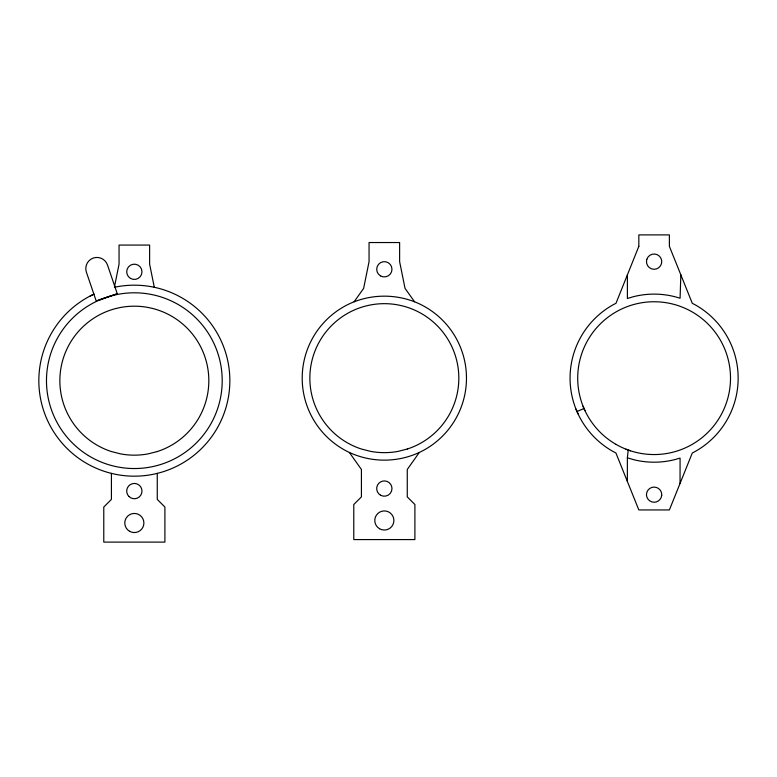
<?xml version="1.0" encoding="UTF-8"?>
<svg xmlns="http://www.w3.org/2000/svg" width="777" height="777" viewBox="0 0 777 777"><rect width="100%" height="100%" fill="white"/><g stroke="black" fill="none" stroke-linecap="round" stroke-linejoin="round"><path stroke-width="1.17" d="M627.369 481.458L627.369 457.808L628.243 450M680.05 483.449L680.079 458.08L675.009 459.557A84.042 84.042 0 0 1 633.206 459.557L627.369 457.808M680.846 274.854L680.079 298.222L675.009 296.756A84.042 84.042 0 0 0 633.206 296.756L627.398 298.494L627.398 274.835M114.598 286.159L119.056 264.161L119.056 245.066L149.621 245.066L149.621 264.161L154.312 287.315M419.308 452.467L407.265 469.463L407.265 496.882L414.899 504.516L414.899 539.578L353.778 539.578L353.778 504.516L361.422 496.882L361.422 469.463L349.368 452.467A82.129 82.129 0 0 1 354.108 301.787L363.636 288.384L369.056 261.645L369.056 242.541L399.621 242.541L399.621 261.645L405.04 288.384L414.578 301.787A82.129 82.129 0 0 1 419.308 452.467A83.557 83.557 0 0 1 349.368 452.467M90.161 296.008L93.9 294.211M577.02 411.519L584.022 408.479M99.097 300.194L117.269 293.716L107.488 264.986A11.14 11.14 0 0 0 93.357 258.032A11.14 11.14 0 0 0 86.393 272.173L96.173 300.893L117.269 293.716M114.365 287.315L116.676 286.82A95.503 95.503 0 0 1 152.185 286.859L156.556 287.791A95.503 95.503 0 0 1 158.819 472.989L154.001 474.135A95.503 95.503 0 0 1 114.637 474.125L109.819 472.979A95.503 95.503 0 0 1 93.998 294.114M625.98 449.193L630.497 450.815M583.071 406.284L584.974 410.683M575.971 409.09L578.069 413.937M157.265 473.358L157.265 499.407L164.899 507.041L164.899 542.103L103.778 542.103L103.778 507.041L111.422 499.407L111.422 473.358M354.108 301.787A84.13 84.13 0 0 1 414.578 301.787M646.843 259.275L646.513 260.839A7.644 7.644 0 0 0 656.72 268.823A7.644 7.644 0 0 0 659.411 256.148A7.644 7.644 0 0 0 646.843 259.275M638.83 246.358L615.976 303.312L613.616 304.506A84.042 84.042 0 0 0 613.616 451.796L615.908 452.962L638.83 509.945L669.385 509.945L692.307 452.962L694.599 451.796A84.042 84.042 0 0 0 694.599 304.506L692.307 303.341L669.385 246.358L669.385 234.897L638.83 234.897L638.83 246.358M157.362 451.524L148.3 453.846A74.495 74.495 0 0 1 120.386 453.846L111.325 451.524A74.495 74.495 0 0 1 115.812 308.527L120.386 307.507A74.495 74.495 0 0 1 148.3 307.507L152.865 308.527A74.495 74.495 0 0 1 157.362 451.524M407.362 448.999L398.3 451.33A74.495 74.495 0 0 1 370.386 451.33L361.324 448.999A74.495 74.495 0 0 1 365.812 306.002L370.386 304.982A74.495 74.495 0 0 1 398.3 304.982L402.865 306.002A74.495 74.495 0 0 1 407.362 448.999M661.703 495.464L661.703 493.871A7.644 7.644 0 0 0 646.513 493.871L646.513 495.464A7.644 7.644 0 0 0 661.703 495.464M88.364 455.545A87.859 87.859 0 0 0 222.173 383.061A87.859 87.859 0 0 0 92.482 303.418A87.859 87.859 0 0 0 88.364 455.545M128.933 496.493A7.644 7.644 0 0 0 141.725 493.065A7.644 7.644 0 0 0 132.362 483.702A7.644 7.644 0 0 0 128.933 496.493M129.565 531.274A9.547 9.547 0 0 0 143.891 522.999A9.547 9.547 0 0 0 129.565 514.733A9.547 9.547 0 0 0 129.565 531.274M130.517 278.419A7.644 7.644 0 0 0 141.977 271.804A7.644 7.644 0 0 0 130.517 265.19A7.644 7.644 0 0 0 130.517 278.419M615.908 444.318A76.399 76.399 0 0 0 730.506 378.156A76.399 76.399 0 0 0 615.908 311.985A76.399 76.399 0 0 0 615.908 444.318M380.516 495.182A7.644 7.644 0 0 0 391.977 488.568A7.644 7.644 0 0 0 380.516 481.944A7.644 7.644 0 0 0 380.516 495.182M380.516 275.893A7.644 7.644 0 0 0 391.977 269.279A7.644 7.644 0 0 0 380.516 262.665A7.644 7.644 0 0 0 380.516 275.893M379.565 528.748A9.547 9.547 0 0 0 393.89 520.473A9.547 9.547 0 0 0 379.565 512.208A9.547 9.547 0 0 0 379.565 528.748"/></g></svg>
